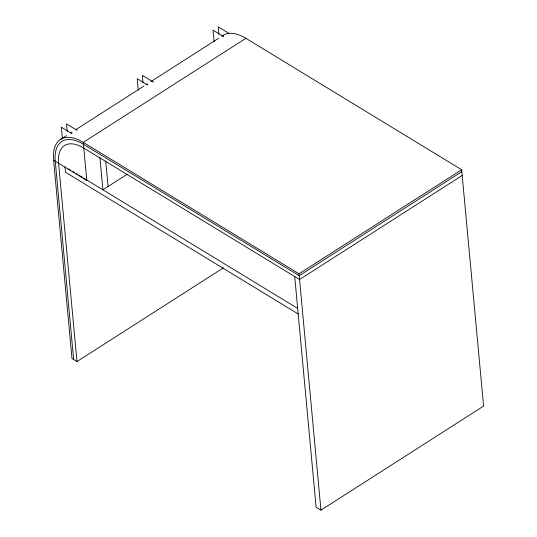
<?xml version="1.0" encoding="UTF-8"?>
<svg xmlns="http://www.w3.org/2000/svg" width="537" height="537" viewBox="0 0 537 537"><rect width="100%" height="100%" fill="white"/><g stroke="black" fill="none" stroke-linecap="round" stroke-linejoin="round"><path stroke-width="0.81" d="M60.178 139.654L66.454 135.633M70.676 132.928L72.086 132.028M75.61 129.773L143.903 86.081M146.01 84.732L147.42 83.826M150.944 81.577L218.532 38.335M222.05 36.08L223.459 35.18M294.712 276.562L316.112 507.203L320.951 510.15L483.589 406.093L461.666 169.746L245.899 38.328L83.262 142.379A48.719 24.474 57.4 0 0 53.599 160.234L71.992 358.515L76.972 361.542L223.412 267.849M127.094 174.317L102.903 189.796L99.922 157.703M320.951 510.15L299.028 273.803L461.666 169.746M461.84 171.645L299.203 275.703L83.436 144.285A46.283 23.252 57.4 0 0 55.257 161.241L73.65 359.522M462.196 175.458L299.559 279.508L83.792 148.091A41.409 20.802 57.4 0 0 58.573 163.261L76.972 361.542M228.95 33.395L218.21 26.85L218.908 34.361M223.775 36.704L213.035 30.159L214.122 41.846M153.616 82.228L142.365 75.375L143.05 82.785M147.735 85.115L137.19 78.691L138.257 90.209M77.241 130.437L66.514 123.906L67.199 131.31M72.065 133.747L61.339 127.215L62.406 138.734M299.028 273.803L83.262 142.379L86.793 180.452L53.599 160.234M68.582 168.893L70.73 170.202M72.871 171.504L74.314 172.384M76.442 173.679L77.892 174.565M79.308 175.424L82.188 177.176M83.597 178.036L297.699 308.446M298.216 313.997L65.521 172.263L65.004 166.712M105.708 160.979L108.078 186.487M222.19 36.053A48.719 24.474 57.4 0 1 245.899 38.328"/></g></svg>
